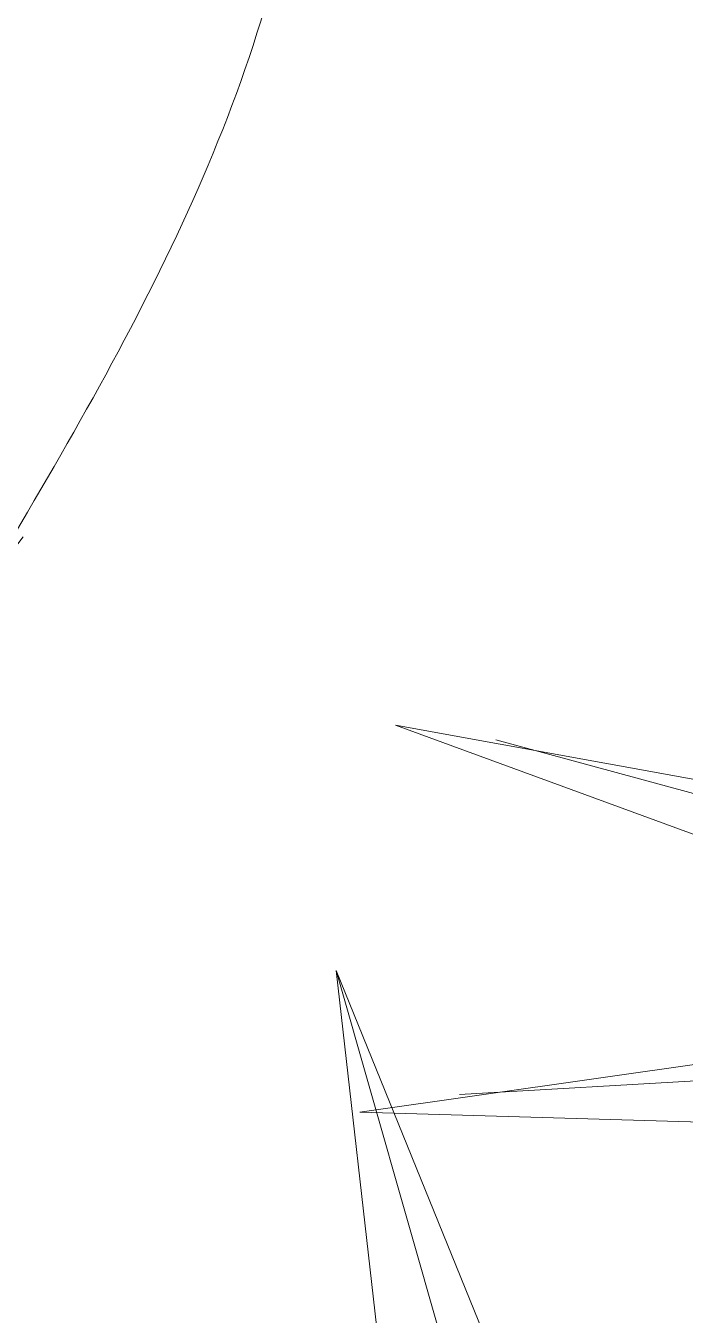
# Model space of a CAD drawing. Extents: x -454308 to 890911, y -14103 to 1343694.
# Drawn here: x 205891.2 to 205894.16, y 658690.1 to 658695.9 of the extents above; entities that cross this region are included whole.
import ezdxf

# ---------------------------------------------------------------- set-up
doc = ezdxf.new("R2010")
doc.units = 0
doc.header["$MEASUREMENT"] = 0
doc.layers.add('AR_Vegetacion', color=105, linetype='Continuous', lineweight=5)
doc.layers.add('Vegetacion_', color=105, linetype='Continuous', lineweight=5)

# ---------------------------------------------------------------- blocks, each defined once
blk = doc.blocks.new('COCIIZA')
at = {"layer": 'Vegetacion_', "color": 4, "linetype": 'ByBlock'}
for p, q in [((1.881051120930351, -0.8930492192303063), (3.583727157500107, -2.565107372371131)), ((3.583727157500107, -2.565107372371131), (1.331208776973654, -1.007601148245158)), ((3.279698244703468, -2.36980884046352), (1.837297286896501, -1.179613487533061)), ((2.551795616396703, -3.491578457542346), (0.9069919059984386, -1.301992778317071)), ((1.46485467068851, -1.367091805834207), (2.551795616396703, -3.491578457542346)), ((2.325075384345837, -3.210201428009896), (1.332774150650948, -1.625138728079037)), ((-2.021547628566623, -3.671754859489738), (-1.354905429994687, -1.905796864564763)), ((-0.8711635957006365, -2.10597742756363), (-2.021547628566623, -3.671754859489738)), ((-2.021547628566623, -3.671754859489738), (-1.291807917295955, -2.23123293579556))]:
    blk.add_line(p, q, dxfattribs=at)
blk = doc.blocks.new('A$C5E4E7328')
at = {"layer": 'AR_Vegetacion'}
blk.add_arc((1.114473507829302, 0.3893877301673569), 0.3317212842250564, 185.1128972495452, 291.0890469872364, dxfattribs=at)
blk.add_spline([(0.7856638578311106, 0.3455331468722704), (0.7460048919110704, 0.4624696617053985), (0.6539132752880619, 0.5318519538344333), (0.5112206668541717, 0.5233824546182291), (0.4219119102208992, 0.4475189410350993), (0.3415962623154201, 0.2946588775696455), (0.2792540353059962, 0.2438451255623306), (0.1094040628345851, 0.2456282299808947)], degree=3, dxfattribs=at)
for p, xscale, yscale, zscale, rotation in [((0.999350750487622, 0.4713864473263811), 0.04200667350942809, 0.04200667350942809, 0.04200667350942809, 265.2627868045701), ((1.067612796184022, 0.2074186283064421), 0.05872110590031936, 0.05872110590031936, 0.05872110590031936, 265.2627866877678)]:
    blk.add_blockref('COCIIZA', p, dxfattribs=dict(at, xscale=xscale, yscale=yscale, zscale=zscale, rotation=rotation))

msp = doc.modelspace()

# ---------------------------------------------------------------- block references
at = {"color": 0, "xscale": 29.99999999534342, "yscale": 29.99999999534339, "zscale": 29.99999999534339, "rotation": 317.5562597771022}
msp.add_blockref('A$C5E4E7328', (205866.541641979, 658701.5069510053), dxfattribs=at)

doc.saveas('drawing.dxf')
